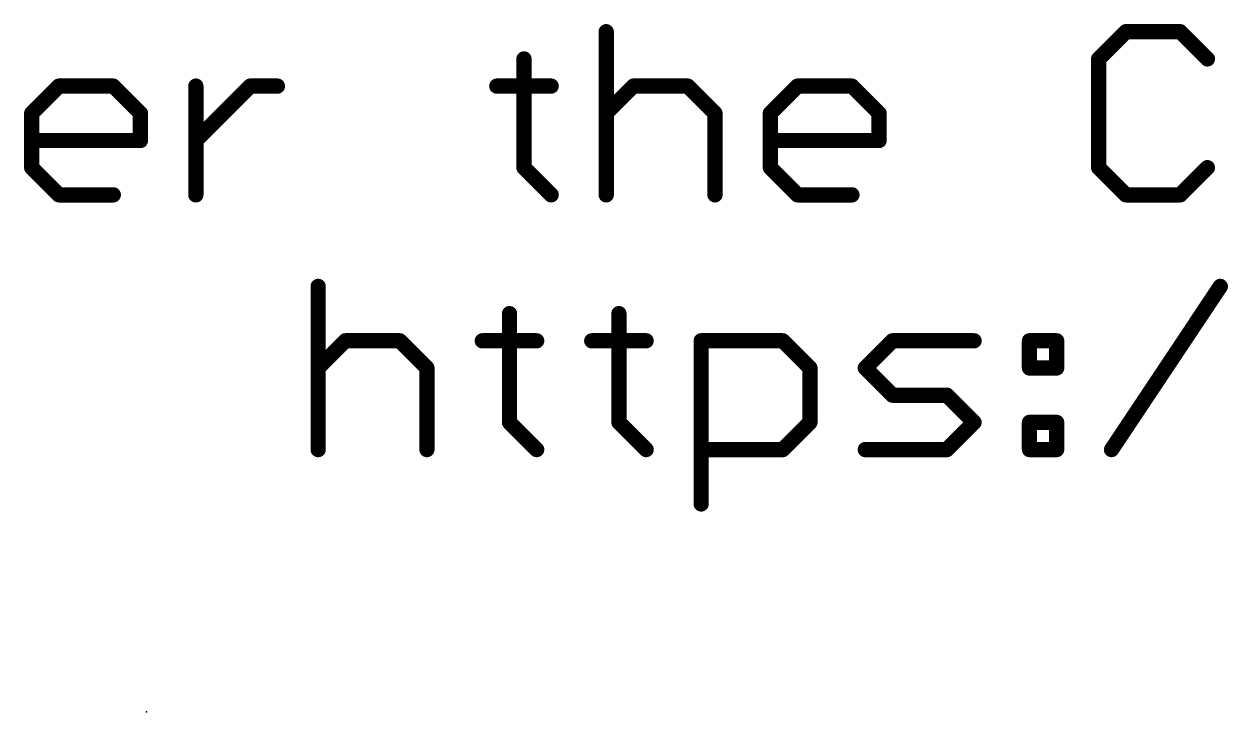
# Model space of a CAD drawing. Extents: x -19 to 88, y -20 to 20.
# Drawn here: x 0.05 to 12.06, y -19.05 to -12.19 of the extents above; entities that cross this region are included whole.
import ezdxf

# ---------------------------------------------------------------- set-up
doc = ezdxf.new("R2010")
doc.units = 0
doc.layers.add('23', color=53, linetype='CONTINUOUS')
doc.layers.add('51', color=53, linetype='CONTINUOUS')

msp = doc.modelspace()

# ---------------------------------------------------------------- linework, layer by layer
at = {"layer": '23'}
msp.add_point((1.27, -19.05), dxfattribs=at)
at = {"layer": '51', "const_width": 0.1524}
for points in [[(5.8564, -12.2668), (5.8564, -13.8938)], [(11.039, -12.2668), (10.7679, -12.538)], [(11.5814, -12.2668), (11.039, -12.2668)], [(11.8525, -12.538), (11.5814, -12.2668)], [(5.0361, -12.538), (5.0361, -13.6226)], [(10.7679, -12.538), (10.7679, -13.6226)], [(0.1264, -13.0803), (0.3975, -12.8091)], [(0.3975, -12.8091), (0.9399, -12.8091)], [(0.9399, -12.8091), (1.211, -13.0803)], [(1.7635, -13.8938), (1.7635, -12.8091)], [(1.7635, -13.3515), (2.3058, -12.8091)], [(2.3058, -12.8091), (2.577, -12.8091)], [(4.765, -12.8091), (5.3073, -12.8091)], [(5.8564, -13.0803), (6.1276, -12.8091)], [(6.1276, -12.8091), (6.6699, -12.8091)], [(6.6699, -12.8091), (6.9411, -13.0803)], [(7.4936, -13.0803), (7.7647, -12.8091)], [(7.7647, -12.8091), (8.3071, -12.8091)], [(8.3071, -12.8091), (8.5782, -13.0803)], [(0.1264, -13.6226), (0.1264, -13.0803)], [(1.211, -13.0803), (1.211, -13.3515)], [(6.9411, -13.0803), (6.9411, -13.8938)], [(7.4936, -13.6226), (7.4936, -13.0803)], [(8.5782, -13.0803), (8.5782, -13.3515)], [(1.211, -13.3515), (0.1264, -13.3515)], [(8.5782, -13.3515), (7.4936, -13.3515)], [(0.3975, -13.8938), (0.1264, -13.6226)], [(5.0361, -13.6226), (5.3073, -13.8938)], [(7.7647, -13.8938), (7.4936, -13.6226)], [(10.7679, -13.6226), (11.039, -13.8938)], [(11.5814, -13.8938), (11.8525, -13.6226)], [(0.9399, -13.8938), (0.3975, -13.8938)], [(8.3071, -13.8938), (7.7647, -13.8938)], [(11.039, -13.8938), (11.5814, -13.8938)], [(2.9834, -14.8068), (2.9834, -16.4338)], [(10.8963, -16.4338), (11.9809, -14.8068)], [(4.8917, -15.078), (4.8917, -16.1626)], [(5.9831, -15.078), (5.9831, -16.1626)], [(2.9834, -15.6203), (3.2545, -15.3491)], [(3.2545, -15.3491), (3.7969, -15.3491)], [(3.7969, -15.3491), (4.068, -15.6203)], [(4.6205, -15.3491), (5.1628, -15.3491)], [(5.7119, -15.3491), (6.2543, -15.3491)], [(6.8034, -16.9761), (6.8034, -15.3491)], [(6.8034, -15.3491), (7.6169, -15.3491)], [(7.6169, -15.3491), (7.888, -15.6203)], [(8.4405, -15.6203), (8.7117, -15.3491)], [(8.7117, -15.3491), (9.5252, -15.3491)], [(10.0777, -15.3491), (10.3489, -15.3491)], [(10.0777, -15.6203), (10.0777, -15.3491)], [(10.3489, -15.3491), (10.3489, -15.6203)], [(4.068, -15.6203), (4.068, -16.4338)], [(7.888, -15.6203), (7.888, -16.1626)], [(8.7117, -15.8915), (8.4405, -15.6203)], [(10.3489, -15.6203), (10.0777, -15.6203)], [(9.254, -15.8915), (8.7117, -15.8915)], [(9.5252, -16.1626), (9.254, -15.8915)], [(4.8917, -16.1626), (5.1628, -16.4338)], [(5.9831, -16.1626), (6.2543, -16.4338)], [(7.888, -16.1626), (7.6169, -16.4338)], [(9.254, -16.4338), (9.5252, -16.1626)], [(10.0777, -16.1626), (10.3489, -16.1626)], [(10.0777, -16.4338), (10.0777, -16.1626)], [(10.3489, -16.1626), (10.3489, -16.4338)], [(7.6169, -16.4338), (6.8034, -16.4338)], [(8.4405, -16.4338), (9.254, -16.4338)], [(10.3489, -16.4338), (10.0777, -16.4338)]]:
    msp.add_lwpolyline(points, dxfattribs=at)
at = {"layer": '51', "const_width": 0.0762}
for points in [[(5.8945, -12.2668, 1), (5.8183, -12.2668)], [(11.039, -12.2287, 1), (11.039, -12.3049)], [(11.066, -12.2938, 1), (11.0121, -12.2399)], [(11.6083, -12.2399, 1), (11.5544, -12.2938)], [(11.5814, -12.3049, 1), (11.5814, -12.2287)], [(5.0742, -12.538, 1), (4.998, -12.538)], [(10.7409, -12.511, 1), (10.7948, -12.5649)], [(10.806, -12.538, 1), (10.7298, -12.538)], [(11.8256, -12.5649, 1), (11.8795, -12.511)], [(0.3975, -12.771, 1), (0.3975, -12.8472)], [(0.4245, -12.8361, 1), (0.3706, -12.7822)], [(0.9668, -12.7822, 1), (0.9129, -12.8361)], [(0.9399, -12.8472, 1), (0.9399, -12.771)], [(1.8016, -12.8091, 1), (1.7254, -12.8091)], [(2.3058, -12.771, 1), (2.3058, -12.8472)], [(2.3328, -12.8361, 1), (2.2789, -12.7822)], [(2.577, -12.8472, 1), (2.577, -12.771)], [(4.765, -12.771, 1), (4.765, -12.8472)], [(5.3073, -12.8472, 1), (5.3073, -12.771)], [(6.1276, -12.771, 1), (6.1276, -12.8472)], [(6.1545, -12.8361, 1), (6.1006, -12.7822)], [(6.6968, -12.7822, 1), (6.643, -12.8361)], [(6.6699, -12.8472, 1), (6.6699, -12.771)], [(7.7647, -12.771, 1), (7.7647, -12.8472)], [(7.7917, -12.8361, 1), (7.7378, -12.7822)], [(8.334, -12.7822, 1), (8.2801, -12.8361)], [(8.3071, -12.8472, 1), (8.3071, -12.771)], [(0.1645, -13.0803, 1), (0.0883, -13.0803)], [(0.0994, -13.0534, 1), (0.1533, -13.1072)], [(1.2491, -13.0803, 1), (1.1729, -13.0803)], [(1.1841, -13.1072, 1), (1.238, -13.0534)], [(5.8295, -13.0534, 1), (5.8833, -13.1072)], [(6.9792, -13.0803, 1), (6.903, -13.0803)], [(6.9141, -13.1072, 1), (6.968, -13.0534)], [(7.5317, -13.0803, 1), (7.4555, -13.0803)], [(7.4666, -13.0534, 1), (7.5205, -13.1072)], [(8.6163, -13.0803, 1), (8.5401, -13.0803)], [(8.5513, -13.1072, 1), (8.6052, -13.0534)], [(0.1264, -13.3134, 1), (0.1264, -13.3896)], [(1.1729, -13.3515, 1), (1.2491, -13.3515)], [(1.211, -13.3896, 1), (1.211, -13.3134)], [(1.7366, -13.3245, 1), (1.7905, -13.3784)], [(7.4936, -13.3134, 1), (7.4936, -13.3896)], [(8.5401, -13.3515, 1), (8.6163, -13.3515)], [(8.5782, -13.3896, 1), (8.5782, -13.3134)], [(0.1533, -13.5957, 1), (0.0994, -13.6496)], [(5.0631, -13.5957, 1), (5.0092, -13.6496)], [(7.5205, -13.5957, 1), (7.4666, -13.6496)], [(10.7948, -13.5957, 1), (10.7409, -13.6496)], [(11.8795, -13.6496, 1), (11.8256, -13.5957)], [(0.0883, -13.6226, 1), (0.1645, -13.6226)], [(4.998, -13.6226, 1), (5.0742, -13.6226)], [(7.4555, -13.6226, 1), (7.5317, -13.6226)], [(10.7298, -13.6226, 1), (10.806, -13.6226)], [(0.3975, -13.8557, 1), (0.3975, -13.9319)], [(0.3706, -13.9207, 1), (0.4245, -13.8669)], [(0.9399, -13.9319, 1), (0.9399, -13.8557)], [(1.7254, -13.8938, 1), (1.8016, -13.8938)], [(5.2804, -13.9207, 1), (5.3342, -13.8669)], [(5.8183, -13.8938, 1), (5.8945, -13.8938)], [(6.903, -13.8938, 1), (6.9792, -13.8938)], [(7.7647, -13.8557, 1), (7.7647, -13.9319)], [(7.7378, -13.9207, 1), (7.7917, -13.8669)], [(8.3071, -13.9319, 1), (8.3071, -13.8557)], [(11.039, -13.8557, 1), (11.039, -13.9319)], [(11.0121, -13.9207, 1), (11.066, -13.8669)], [(11.5544, -13.8669, 1), (11.6083, -13.9207)], [(11.5814, -13.9319, 1), (11.5814, -13.8557)], [(3.0215, -14.8068, 1), (2.9453, -14.8068)], [(12.0126, -14.8279, 1), (11.9492, -14.7857)], [(4.9298, -15.078, 1), (4.8536, -15.078)], [(6.0212, -15.078, 1), (5.945, -15.078)], [(3.2545, -15.311, 1), (3.2545, -15.3872)], [(3.2815, -15.3761, 1), (3.2276, -15.3222)], [(3.8238, -15.3222, 1), (3.7699, -15.3761)], [(3.7969, -15.3872, 1), (3.7969, -15.311)], [(4.6205, -15.311, 1), (4.6205, -15.3872)], [(5.1628, -15.3872, 1), (5.1628, -15.311)], [(5.7119, -15.311, 1), (5.7119, -15.3872)], [(6.2543, -15.3872, 1), (6.2543, -15.311)], [(6.8415, -15.3491, 1), (6.7653, -15.3491)], [(6.8034, -15.311, 1), (6.8034, -15.3872)], [(7.6438, -15.3222, 1), (7.5899, -15.3761)], [(7.6169, -15.3872, 1), (7.6169, -15.311)], [(8.7117, -15.311, 1), (8.7117, -15.3872)], [(8.7386, -15.3761, 1), (8.6848, -15.3222)], [(9.5252, -15.3872, 1), (9.5252, -15.311)], [(10.0777, -15.311, 1), (10.0777, -15.3872)], [(10.1158, -15.3491, 1), (10.0396, -15.3491)], [(10.387, -15.3491, 1), (10.3108, -15.3491)], [(10.3489, -15.3872, 1), (10.3489, -15.311)], [(2.9564, -15.5934, 1), (3.0103, -15.6472)], [(4.1061, -15.6203, 1), (4.0299, -15.6203)], [(4.0411, -15.6472, 1), (4.095, -15.5934)], [(7.9261, -15.6203, 1), (7.8499, -15.6203)], [(7.8611, -15.6472, 1), (7.915, -15.5934)], [(8.4675, -15.5934, 1), (8.4136, -15.6472)], [(8.4136, -15.5934, 1), (8.4675, -15.6472)], [(10.0777, -15.5822, 1), (10.0777, -15.6584)], [(10.0396, -15.6203, 1), (10.1158, -15.6203)], [(10.3108, -15.6203, 1), (10.387, -15.6203)], [(10.3489, -15.6584, 1), (10.3489, -15.5822)], [(8.7117, -15.8534, 1), (8.7117, -15.9296)], [(8.6848, -15.9184, 1), (8.7386, -15.8645)], [(9.281, -15.8645, 1), (9.2271, -15.9184)], [(9.254, -15.9296, 1), (9.254, -15.8534)], [(4.9186, -16.1357, 1), (4.8647, -16.1896)], [(6.0101, -16.1357, 1), (5.9562, -16.1896)], [(7.915, -16.1896, 1), (7.8611, -16.1357)], [(9.5521, -16.1896, 1), (9.4983, -16.1357)], [(10.0777, -16.1245, 1), (10.0777, -16.2007)], [(10.1158, -16.1626, 1), (10.0396, -16.1626)], [(10.387, -16.1626, 1), (10.3108, -16.1626)], [(10.3489, -16.2007, 1), (10.3489, -16.1245)], [(4.8536, -16.1626, 1), (4.9298, -16.1626)], [(5.945, -16.1626, 1), (6.0212, -16.1626)], [(7.8499, -16.1626, 1), (7.9261, -16.1626)], [(9.4983, -16.1896, 1), (9.5521, -16.1357)], [(2.9453, -16.4338, 1), (3.0215, -16.4338)], [(4.0299, -16.4338, 1), (4.1061, -16.4338)], [(5.1359, -16.4607, 1), (5.1898, -16.4069)], [(6.2273, -16.4607, 1), (6.2812, -16.4069)], [(6.8034, -16.3957, 1), (6.8034, -16.4719)], [(7.5899, -16.4069, 1), (7.6438, -16.4607)], [(7.6169, -16.4719, 1), (7.6169, -16.3957)], [(8.4405, -16.3957, 1), (8.4405, -16.4719)], [(9.2271, -16.4069, 1), (9.281, -16.4607)], [(9.254, -16.4719, 1), (9.254, -16.3957)], [(10.0777, -16.3957, 1), (10.0777, -16.4719)], [(10.0396, -16.4338, 1), (10.1158, -16.4338)], [(10.3108, -16.4338, 1), (10.387, -16.4338)], [(10.3489, -16.4719, 1), (10.3489, -16.3957)], [(10.8646, -16.4127, 1), (10.928, -16.4549)], [(6.7653, -16.9761, 1), (6.8415, -16.9761)]]:
    msp.add_lwpolyline(points, format="xyb", dxfattribs=at)

doc.saveas('drawing.dxf')
